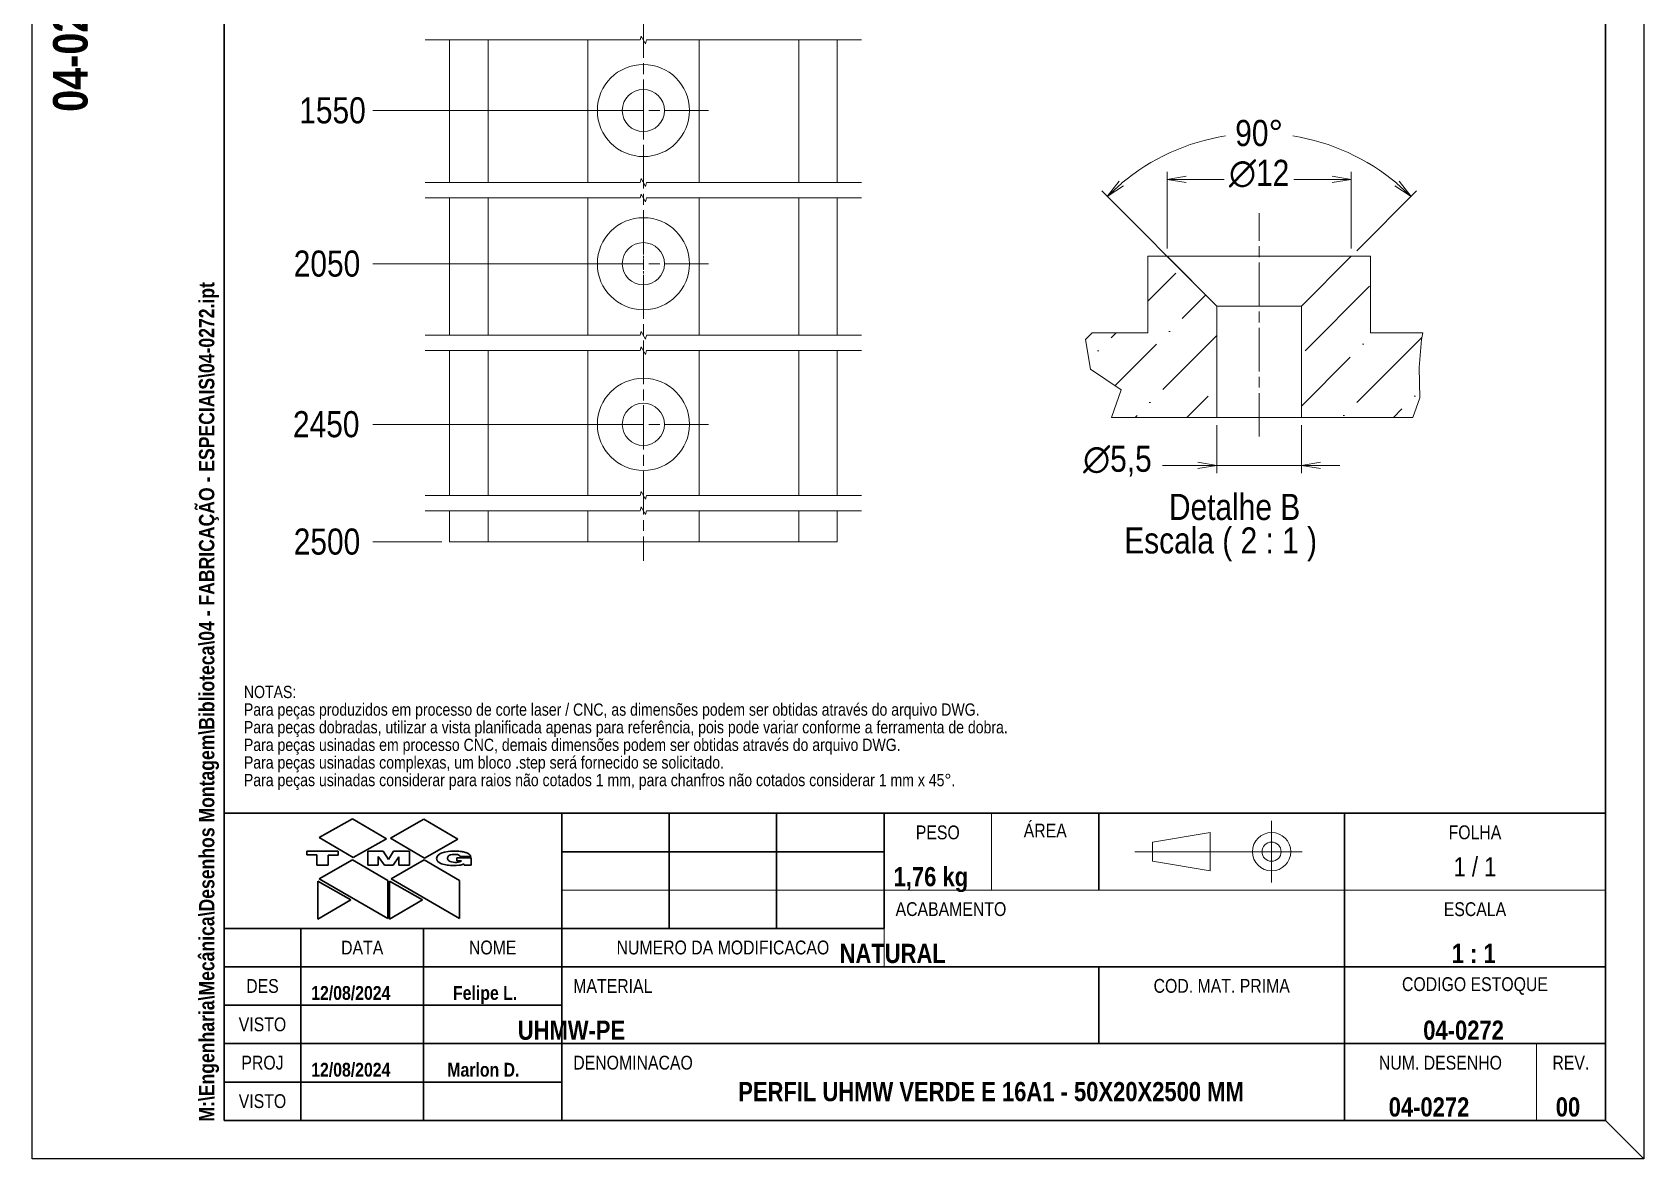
# Model space of a CAD drawing. Header units: millimetres. Extents: x 0 to 210, y 0 to 1397.
# Drawn here: x 0 to 210, y 0 to 146.7 of the extents above; entities that cross this region are included whole.
import ezdxf
from ezdxf.enums import TextEntityAlignment as Align

# ---------------------------------------------------------------- set-up
doc = ezdxf.new("R2010")
doc.units = ezdxf.units.MM
doc.linetypes.add('CHAIN', pattern=[0.3543, 0.2362, -0.0295, 0.0591, -0.0295])
doc.layers.get('0').update_dxf_attribs({"lineweight": 25})
for name, color, linetype, lineweight in [('BORDA', 7, 'Continuous', 25), ('CONTORNO', 7, 'Continuous', 9), ('TMG - Bordas', 7, 'Continuous', 25), ('TMG - Simbolos', 7, 'Continuous', 18), ('TMG - Visível', 7, 'Continuous', 18)]:
    doc.layers.add(name, color=color, linetype=linetype, lineweight=lineweight)
for name, color, linetype, lineweight, true_color in [('TMG - Cota', 1, 'Continuous', 18, 0xff0000), ('TMG - Hachura', 7, 'Continuous', 9, 0xff8000), ('TMG - Laranja', 7, 'Continuous', 9, 0xf49800), ('TMG - Linha de Centro', 5, 'Continuous', 9, 0x0000ff), ('TMG - Linha de Quebra', 5, 'Continuous', 9, 0x0000ff), ('TMG - Marca de Centro', 5, 'Continuous', 9, 0x0000ff), ('TMG - Marrom', 7, 'Continuous', 9, 0x716f5f)]:
    doc.layers.add(name, color=color, linetype=linetype, lineweight=lineweight, true_color=true_color)
doc.styles.add('Estilo de texto113', font='')
doc.styles.add('Estilo de texto114', font='')
doc.styles.add('Estilo de texto118', font='')
doc.styles.add('Estilo de texto120', font='')
doc.styles.add('TMG - Cota', font='technic_.ttf')
doc.styles.add('TMG - Lista de Peças', font='technic_.ttf')
doc.styles.add('TMG - Tolerância', font='technic_.ttf')
doc.styles.get('Estilo de texto113').set_extended_font_data('Technic', bold=True)
doc.styles.get('Estilo de texto114').set_extended_font_data('Technic', bold=True)
doc.styles.get('Estilo de texto118').set_extended_font_data('Technic', bold=True)
doc.styles.get('Estilo de texto120').set_extended_font_data('Technic', bold=True)
doc.dimstyles.new('TMG - Cota', dxfattribs={"dimtxt": 3.4, "dimasz": 2.5, "dimexe": 1, "dimexo": 1, "dimgap": 0.8, "dimtad": 0, "dimtxsty": 'TMG - Cota', "dimblk": 'OPEN', "dimcen": 0.09, "dimdle": 10, "dimclrd": 256, "dimclre": 256, "dimclrt": 256, "dimadec": 0, "dimazin": 0, "dimtfac": 0.470588, "dimtmove": 0, "dimatfit": 3, "dimldrblk": 'Open-1', "dimfxl": 0, "dimtolj": 1, "dimtzin": 0, "dimlwd": -1, "dimlwe": -1, "dimarcsym": 0})
pattern_1 = [(45, (0, 0), (2.5257, 9.26089), [11.90625, -2.38125, 0, -2.38125])]

# ---------------------------------------------------------------- blocks, each defined once
blk = doc.blocks.new('Bordas BORDA A4')
at = {"layer": 'BORDA'}
for p, q in [((0, 297), (210, 297)), ((0, 0), (0, 297)), ((210, 297), (210, 0)), ((210, 0), (0, 0))]:
    blk.add_line(p, q, dxfattribs=at)
at = {"layer": 'BORDA', "lineweight": 30}
for p, q in [((25, 292), (205, 292)), ((25, 5), (25, 292)), ((205, 292), (205, 5)), ((205, 5), (25, 5))]:
    blk.add_line(p, q, dxfattribs=at)
at = {"layer": 'CONTORNO'}
for tag, p, height, style in [('STOCK_NUMBER_001', (7.21, 136.37), 4.5, 'Estilo de texto118'), ('FILENAME_AND_PATH_001', (23.73, 4.84), 2, 'Estilo de texto120')]:
    blk.add_attdef(tag, p, '', height=height, rotation=90, dxfattribs=dict(at, style=style))
blk = doc.blocks.new('Blocos de títulos LEGENDA TMG A4 A3')
at = {"layer": 'TMG - Bordas', "lineweight": 30}
blk.add_line((151.61, 80.53), (195.61, 80.53), dxfattribs=at)
at = {"layer": 'TMG - Laranja', "color": 30, "linetype": 'Continuous', "lineweight": 30, "true_color": 0xf49800}
for p, q in [((164.01, 92.36), (168.34, 94.82)), ((168.34, 94.82), (172.79, 92.22)), ((173.29, 92.29), (177.63, 94.75)), ((177.63, 94.75), (182.08, 92.16)), ((164.01, 92.36), (168.45, 89.76)), ((168.45, 89.76), (172.79, 92.22)), ((173.29, 92.29), (177.74, 89.69)), ((177.74, 89.69), (182.08, 92.16)), ((164.01, 87.01), (168.34, 89.47)), ((168.34, 89.47), (172.95, 86.79)), ((173.36, 87.01), (177.69, 89.47)), ((177.69, 89.47), (182.3, 86.79)), ((164.01, 87.01), (172.95, 81.81)), ((172.95, 86.79), (172.95, 81.81)), ((173.36, 87.01), (182.3, 81.81)), ((182.3, 86.79), (182.3, 81.81))]:
    blk.add_line(p, q, dxfattribs=at)
at = {"layer": 'TMG - Linha de Centro'}
for p, q in [((288.11, 94.53), (288.11, 86.53)), ((292.11, 90.53), (270.27, 90.53))]:
    blk.add_line(p, q, dxfattribs=at)
at = {"layer": 'TMG - Marrom', "color": 251, "linetype": 'Continuous', "lineweight": 30, "true_color": 0x716f5f}
for p, q in [((162.41, 90.58), (162.41, 90.12)), ((166.47, 90.58), (162.41, 90.58)), ((166.47, 90.09), (166.47, 90.58)), ((170.32, 88.77), (170.32, 90.58)), ((170.32, 90.58), (172.34, 90.58)), ((172.34, 90.58), (173.02, 89.53)), ((173.02, 89.53), (173.7, 90.58)), ((173.7, 90.58), (175.76, 90.58)), ((175.76, 88.77), (175.76, 90.58)), ((180.01, 90.38), (179.83, 90.29)), ((180.34, 90.49), (180.01, 90.38)), ((180.83, 90.57), (180.34, 90.49)), ((181.1, 90.58), (180.83, 90.57)), ((181.59, 90.61), (181.1, 90.58)), ((181.99, 90.62), (181.59, 90.61)), ((182.18, 90.6), (181.99, 90.62)), ((182.38, 90.57), (182.18, 90.6)), ((182.58, 90.55), (182.38, 90.57)), ((182.69, 90.53), (182.58, 90.55)), ((182.82, 90.51), (182.69, 90.53)), ((182.95, 90.46), (182.82, 90.51)), ((183.04, 90.44), (182.95, 90.46)), ((183.13, 90.42), (183.04, 90.44)), ((183.24, 90.38), (183.13, 90.42)), ((183.33, 90.33), (183.24, 90.38)), ((183.42, 90.29), (183.33, 90.33)), ((162.41, 90.12), (163.71, 90.12)), ((163.71, 90.12), (163.71, 88.77)), ((163.71, 88.77), (165.15, 88.77)), ((165.15, 88.77), (165.15, 90.09)), ((165.15, 90.09), (166.47, 90.09)), ((170.32, 88.77), (171.67, 88.77)), ((171.67, 88.77), (171.67, 89.91)), ((171.67, 89.91), (172.52, 88.77)), ((172.52, 88.77), (173.62, 88.77)), ((173.62, 88.77), (174.39, 89.87)), ((174.39, 89.87), (174.39, 88.77)), ((174.39, 88.77), (175.76, 88.77)), ((179.32, 89.76), (179.3, 89.67)), ((179.3, 89.67), (179.32, 89.54)), ((179.39, 89.91), (179.32, 89.76)), ((179.32, 89.54), (179.39, 89.36)), ((179.5, 90.07), (179.39, 89.91)), ((179.39, 89.36), (179.48, 89.25)), ((179.48, 89.25), (179.65, 89.12)), ((179.68, 90.21), (179.5, 90.07)), ((179.65, 89.12), (179.85, 89.01)), ((179.83, 90.29), (179.68, 90.21)), ((179.85, 89.01), (179.96, 88.97)), ((179.96, 88.97), (180.12, 88.92)), ((180.12, 88.92), (180.31, 88.86)), ((180.31, 88.86), (180.49, 88.81)), ((180.49, 88.81), (180.69, 88.79)), ((180.69, 88.79), (180.84, 88.77)), ((180.73, 89.72), (180.75, 89.8)), ((180.73, 89.61), (180.73, 89.72)), ((180.75, 89.52), (180.73, 89.61)), ((180.75, 89.8), (180.8, 89.91)), ((180.82, 89.43), (180.75, 89.52)), ((180.8, 89.91), (180.86, 89.98)), ((180.89, 89.36), (180.82, 89.43)), ((180.84, 88.77), (181.11, 88.75)), ((180.86, 89.98), (180.97, 90.07)), ((180.97, 89.3), (180.89, 89.36)), ((180.97, 90.07), (181.11, 90.11)), ((181.08, 89.25), (180.97, 89.3)), ((181.24, 89.21), (181.08, 89.25)), ((181.11, 90.11), (181.33, 90.16)), ((181.11, 88.75), (181.33, 88.73)), ((181.46, 89.17), (181.24, 89.21)), ((181.33, 90.16), (181.63, 90.18)), ((181.33, 88.73), (181.41, 88.73)), ((181.41, 88.73), (181.63, 88.73)), ((181.68, 89.14), (181.46, 89.17)), ((181.63, 90.18), (181.9, 90.18)), ((181.63, 88.73), (181.85, 88.73)), ((181.81, 89.14), (181.68, 89.14)), ((181.94, 89.14), (181.81, 89.14)), ((181.85, 88.73), (182.21, 88.77)), ((181.9, 90.18), (182.01, 90.16)), ((181.92, 89.74), (181.92, 89.36)), ((183.81, 89.74), (181.92, 89.74)), ((181.92, 89.36), (182.54, 89.36)), ((182.1, 89.17), (181.94, 89.14)), ((182.01, 90.16), (182.12, 90.11)), ((182.23, 89.19), (182.1, 89.17)), ((182.12, 90.11), (182.21, 90.08)), ((182.21, 90.08), (182.32, 90)), ((182.21, 88.77), (182.43, 88.79)), ((182.36, 89.23), (182.23, 89.19)), ((182.32, 90), (182.38, 89.91)), ((182.45, 89.28), (182.36, 89.23)), ((182.38, 89.91), (183.75, 89.91)), ((182.43, 88.79), (182.69, 88.88)), ((182.54, 89.36), (182.45, 89.28)), ((182.69, 88.88), (182.87, 88.95)), ((182.87, 88.95), (182.89, 88.77)), ((182.89, 88.77), (183.81, 88.77)), ((183.48, 90.25), (183.42, 90.29)), ((183.55, 90.2), (183.48, 90.25)), ((183.64, 90.13), (183.55, 90.2)), ((183.68, 90.07), (183.64, 90.13)), ((183.72, 90), (183.68, 90.07)), ((183.75, 89.96), (183.72, 90)), ((183.75, 89.91), (183.75, 89.96)), ((183.81, 88.77), (183.81, 89.74)), ((163.83, 86.68), (163.83, 81.73)), ((168.12, 84.26), (163.83, 86.68)), ((173.18, 86.68), (173.18, 81.73)), ((177.47, 84.26), (173.18, 86.68)), ((163.83, 81.73), (168.12, 84.26)), ((173.18, 81.73), (177.47, 84.26))]:
    blk.add_line(p, q, dxfattribs=at)
at = {"layer": 'TMG - Simbolos', "lineweight": 30}
for p, q in [((151.61, 95.53), (331.61, 95.53)), ((151.61, 55.53), (151.61, 95.53)), ((195.61, 95.53), (195.61, 55.53)), ((209.61, 95.53), (209.61, 80.53)), ((223.61, 95.53), (223.61, 80.53)), ((237.61, 95.53), (237.61, 80.53)), ((265.61, 95.53), (265.61, 85.53)), ((297.61, 95.53), (297.61, 55.53)), ((331.61, 95.53), (331.61, 55.53)), ((195.61, 90.53), (237.61, 90.53)), ((161.61, 80.53), (161.61, 55.53)), ((177.61, 80.53), (177.61, 55.53)), ((195.61, 80.53), (237.61, 80.53)), ((151.61, 75.53), (195.61, 75.53)), ((195.61, 75.53), (331.61, 75.53)), ((265.61, 75.53), (265.61, 65.53)), ((151.61, 70.53), (195.61, 70.53)), ((151.61, 65.53), (195.61, 65.53)), ((195.61, 65.53), (331.61, 65.53)), ((151.61, 60.53), (195.61, 60.53)), ((331.61, 55.53), (151.61, 55.53))]:
    blk.add_line(p, q, dxfattribs=at)
at = {"layer": 'TMG - Simbolos'}
for p, q in [((251.61, 95.53), (251.61, 85.53)), ((272.61, 91.78), (280.11, 93.03)), ((280.11, 93.03), (280.11, 88.03)), ((272.61, 89.28), (272.61, 91.78)), ((280.11, 88.03), (272.61, 89.28)), ((195.61, 85.53), (237.61, 85.53)), ((251.61, 85.53), (237.61, 85.53)), ((251.61, 85.53), (265.61, 85.53)), ((265.61, 85.53), (331.61, 85.53)), ((237.61, 80.53), (237.61, 75.53)), ((322.61, 65.53), (322.61, 55.53))]:
    blk.add_line(p, q, dxfattribs=at)
at = {"layer": 'TMG - Simbolos', "color": 7}
blk.add_line((331.61, 55.53), (336.61, 50.53), dxfattribs=at)
at = {"layer": 'TMG - Simbolos'}
for radius in [2.5, 1.25]:
    blk.add_circle((288.11, 90.53), radius, dxfattribs=at)
at = {"layer": 'TMG - Simbolos', "char_height": 1.8, "style": 'TMG - Tolerância'}
for s, insert, attachment_point in [('\\fTechnic|b0|i0;{\\H1.8000;ÁREA}', (258.61, 93.28), 5), ('\\fTechnic|b0|i0;{\\H1.8000;PESO}', (244.61, 93.03), 5), ('\\fTechnic|b0|i0;{\\H1.8000;FOLHA}', (314.61, 93.04), 5), ('\\fTechnic|b0|i0;{\\H1.8000;ACABAMENTO}', (239.11, 83.04), 4), ('\\fTechnic|b0|i0;{\\H1.8000;ESCALA}', (314.61, 83.03), 5), ('\\fTechnic|b0|i0;{\\H1.8000;DATA}', (169.61, 78.04), 5), ('\\fTechnic|b0|i0;{\\H1.8000;NOME}', (186.61, 78.04), 5), ('\\fTechnic|b0|i0;{\\H1.8000;NUMERO DA MODIFICACAO}', (216.61, 78.04), 5), ('\\fTechnic|b0|i0;{\\H1.8000;COD. MAT. PRIMA}', (281.61, 73.04), 5), ('\\fTechnic|b0|i0;{\\H1.8000;CODIGO ESTOQUE}', (314.61, 73.03), 5), ('\\fTechnic|b0|i0;{\\H1.8000;VISTO}', (156.61, 68.03), 5), ('\\fTechnic|b0|i0;{\\H1.8000;DENOMINACAO}', (197.11, 63.04), 4), ('\\fTechnic|b0|i0;{\\H1.8000;NUM. DESENHO}', (310.11, 63.03), 5), ('\\fTechnic|b0|i0;{\\H1.8000;REV.}', (327.11, 63.05), 5)]:
    blk.add_mtext(s, dxfattribs=dict(at, insert=insert, attachment_point=attachment_point))
at = {"layer": 'TMG - Simbolos', "style": 'TMG - Tolerância'}
for s, insert, char_height, width, attachment_point in [('\\fTechnic|b0|i0;{\\H2.5000;1 / 1}', (314.61, 88.55), 2.5, 40.009, 5), ('\\fTechnic|b0|i0;{\\H1.8000;DES}', (156.61, 73.03), 1.8, 6.6594, 5), ('\\fTechnic|b0|i0;{\\H1.8000;MATERIAL}', (197.11, 73.04), 1.8, 12.5739, 4), ('\\fTechnic|b0|i0;{\\H1.8000;PROJ}', (156.61, 63.04), 1.8, 6.6594, 5), ('\\fTechnic|b0|i0;{\\H1.8000;VISTO}', (156.61, 58.03), 1.8, 7.058, 5)]:
    blk.add_mtext(s, dxfattribs=dict(at, insert=insert, char_height=char_height, width=width, attachment_point=attachment_point))
at = {"layer": 'TMG - Simbolos'}
for tag, height, style, p in [('RLM_3', 1.8, 'Estilo de texto114', (202.61, 93.03)), ('RLM_6', 1.8, 'Estilo de texto114', (216.61, 93.03)), ('RLM_9', 1.8, 'Estilo de texto114', (230.61, 93.03)), ('ÁREA', 2.5, 'Estilo de texto113', (258.61, 88.53)), ('RLM_2', 1.8, 'Estilo de texto114', (202.61, 88.03)), ('RLM_5', 1.8, 'Estilo de texto114', (216.61, 88.03)), ('RLM_8', 1.8, 'Estilo de texto114', (230.61, 88.03)), ('RLM_1', 1.8, 'Estilo de texto114', (202.61, 83.03)), ('RLM_4', 1.8, 'Estilo de texto114', (216.61, 83.03)), ('RLM_7', 1.8, 'Estilo de texto114', (230.61, 83.03)), ('MATERIAL', 2.5, 'Estilo de texto113', (197.61, 68.53))]:
    blk.add_attdef(tag, text='', height=height, dxfattribs=dict(at, style=style)).set_placement(p, align=Align.TOP_CENTER)
for tag, p, height, style in [('MASS\\P2;_001', (238.85, 86.03), 2.5, 'Estilo de texto113'), ('ACABAMENTO_001', (231.82, 76.03), 2.5, 'Estilo de texto113'), ('Initial_View_Scale_001', (311.58, 76.03), 2.5, 'Estilo de texto113'), ('CHECKED_DATE_001', (162.96, 71.23), 1.8, 'Estilo de texto114'), ('DESIGNER_001', (181.44, 71.23), 1.8, 'Estilo de texto114'), ('MATERIAL_001', (189.88, 66.03), 2.5, 'Estilo de texto113'), ('STOCK_NUMBER_001', (307.87, 66.03), 2.5, 'Estilo de texto113'), ('ENG_APPROVAL_DATE_001', (162.96, 61.23), 1.8, 'Estilo de texto114'), ('PROJECT_001', (180.7, 61.23), 1.8, 'Estilo de texto114'), ('DESCRIPTION_001', (218.61, 58.03), 2.5, 'Estilo de texto113'), ('PART_NUMBER_001', (303.37, 56.03), 2.5, 'Estilo de texto113'), ('REVISION_NUMBER_001', (325.14, 56.03), 2.5, 'Estilo de texto113')]:
    blk.add_attdef(tag, p, '', height=height, dxfattribs=dict(at, style=style))
blk = doc.blocks.new('*D35')
at = {"layer": 'Defpoints', "color": 0, "transparency": 16777216}
for p in [(54.39, 1397.47), (44.39, 136.54), (79.64, 136.54)]:
    blk.add_point(p, dxfattribs=at)
at = {"layer": 'TMG - Cota', "transparency": 16777216}
blk.add_line((78.64, 136.54), (44.39, 136.54), dxfattribs=at)
at = {"layer": 'TMG - Cota', "transparency": 16777216, "insert": (39.13, 136.54), "char_height": 3.4, "attachment_point": 5, "style": 'TMG - Cota'}
blk.add_mtext('\\A1;1550', dxfattribs=at)
blk = doc.blocks.new('_Open')
at = {"color": 0, "linetype": 'ByBlock', "lineweight": -2}
for p, q in [((-1, 0.167), (0, 0)), ((-1, -0.167), (0, 0)), ((0, 0), (-1, 0))]:
    blk.add_line(p, q, dxfattribs=at)
blk = doc.blocks.new('Open-1')
at = {"color": 0}
for p, q in [((0, 0), (-1, 0.25)), ((-1, 0), (0, 0)), ((-1, -0.25), (0, 0))]:
    blk.add_line(p, q, dxfattribs=at)
blk = doc.blocks.new('*D36')
at = {"layer": 'Defpoints', "color": 0, "transparency": 16777216}
for p in [(54.39, 1397.47), (44.39, 116.58), (79.64, 116.58)]:
    blk.add_point(p, dxfattribs=at)
at = {"layer": 'TMG - Cota', "transparency": 16777216}
blk.add_line((78.64, 116.58), (44.39, 116.58), dxfattribs=at)
at = {"layer": 'TMG - Cota', "transparency": 16777216, "insert": (38.41, 116.58), "char_height": 3.4, "attachment_point": 5, "style": 'TMG - Cota'}
blk.add_mtext('\\A1;2050', dxfattribs=at)
blk = doc.blocks.new('*D37')
at = {"layer": 'Defpoints', "color": 0, "transparency": 16777216}
for p in [(54.39, 1397.47), (44.39, 95.66), (79.64, 95.66)]:
    blk.add_point(p, dxfattribs=at)
at = {"layer": 'TMG - Cota', "transparency": 16777216}
blk.add_line((78.64, 95.66), (44.39, 95.66), dxfattribs=at)
at = {"layer": 'TMG - Cota', "transparency": 16777216, "insert": (38.31, 95.66), "char_height": 3.4, "attachment_point": 5, "style": 'TMG - Cota'}
blk.add_mtext('\\A1;2450', dxfattribs=at)
blk = doc.blocks.new('*D38')
at = {"layer": 'Defpoints', "color": 0, "transparency": 16777216}
for p in [(54.39, 1397.47), (44.39, 80.37), (54.39, 80.37)]:
    blk.add_point(p, dxfattribs=at)
at = {"layer": 'TMG - Cota', "transparency": 16777216}
blk.add_line((53.39, 80.37), (44.39, 80.37), dxfattribs=at)
at = {"layer": 'TMG - Cota', "transparency": 16777216, "insert": (38.41, 80.37), "char_height": 3.4, "attachment_point": 5, "style": 'TMG - Cota'}
blk.add_mtext('\\A1;2500', dxfattribs=at)
blk = doc.blocks.new('*D42')
at = {"layer": 'Defpoints', "color": 0, "transparency": 16777216}
for p in [(167.13, 132.61), (171.88, 117.57), (154.38, 111.07), (159.88, 105.57)]:
    blk.add_point(p, dxfattribs=at)
at = {"layer": 'TMG - Cota', "transparency": 16777216}
for p, q in [((153.67, 111.77), (139.38, 126.07)), ((172.59, 118.27), (180.39, 126.07))]:
    blk.add_line(p, q, dxfattribs=at)
for start, end in [(99.0438, 129.8826), (50.1174, 80.9562)]:
    blk.add_arc((159.88, 105.57), 28, start, end, dxfattribs=at)
at = {"layer": 'TMG - Cota', "transparency": 16777216, "xscale": 2.5, "yscale": 2.5, "zscale": 2.5}
for p, rotation in [((140.08, 125.36), 222.441302312338), ((179.68, 125.36), 317.5586976876631)]:
    blk.add_blockref('_Open', p, dxfattribs=dict(at, rotation=rotation))
at = {"layer": 'TMG - Cota', "transparency": 16777216, "insert": (159.88, 135.31), "char_height": 3.4, "attachment_point": 2, "style": 'TMG - Cota'}
blk.add_mtext('\\A1;90°', dxfattribs=at)
blk = doc.blocks.new('*D43')
at = {"layer": 'Defpoints', "color": 0, "transparency": 16777216}
for p in [(147.88, 127.57), (147.88, 117.57), (171.88, 117.57)]:
    blk.add_point(p, dxfattribs=at)
at = {"layer": 'TMG - Cota', "transparency": 16777216}
for p, q in [((147.88, 118.57), (147.88, 128.57)), ((171.88, 118.57), (171.88, 128.57)), ((150.38, 127.57), (155.34, 127.57)), ((169.38, 127.57), (164.42, 127.57))]:
    blk.add_line(p, q, dxfattribs=at)
at = {"layer": 'TMG - Cota', "transparency": 16777216, "xscale": 2.5, "yscale": 2.5, "zscale": 2.5, "rotation": 180}
blk.add_blockref('_Open', (147.88, 127.57), dxfattribs=at)
at = {"layer": 'TMG - Cota', "transparency": 16777216, "xscale": 2.5, "yscale": 2.5, "zscale": 2.5}
blk.add_blockref('_Open', (171.88, 127.57), dxfattribs=at)
at = {"layer": 'TMG - Cota', "transparency": 16777216, "insert": (159.88, 130.12), "char_height": 3.4, "attachment_point": 2, "style": 'TMG - Cota'}
blk.add_mtext('\\A1;{\\fAIGDT|b0|i0;\\ln}\\fTechnic|b0|i0;{\\H3.4000;12}', dxfattribs=at)
blk = doc.blocks.new('*D44')
at = {"layer": 'Defpoints', "color": 0, "transparency": 16777216}
for p in [(154.38, 96.57), (165.38, 96.57), (165.38, 90.32)]:
    blk.add_point(p, dxfattribs=at)
at = {"layer": 'TMG - Cota', "transparency": 16777216}
for p, q in [((154.38, 95.57), (154.38, 89.32)), ((165.38, 95.57), (165.38, 89.32)), ((151.88, 90.32), (147.3, 90.32)), ((165.38, 90.32), (154.38, 90.32)), ((167.88, 90.32), (170.38, 90.32))]:
    blk.add_line(p, q, dxfattribs=at)
at = {"layer": 'TMG - Cota', "transparency": 16777216, "xscale": 2.5, "yscale": 2.5, "zscale": 2.5}
blk.add_blockref('_Open', (154.38, 90.32), dxfattribs=at)
at = {"layer": 'TMG - Cota', "transparency": 16777216, "xscale": 2.5, "yscale": 2.5, "zscale": 2.5, "rotation": 180}
blk.add_blockref('_Open', (165.38, 90.32), dxfattribs=at)
at = {"layer": 'TMG - Cota', "transparency": 16777216, "insert": (141.41, 92.88), "char_height": 3.4, "attachment_point": 2, "style": 'TMG - Cota'}
blk.add_mtext('\\A1;{\\fAIGDT|b0|i0;\\ln}\\fTechnic|b0|i0;{\\H3.4000;5,5}', dxfattribs=at)

msp = doc.modelspace()

# ---------------------------------------------------------------- hatches: boundary and pattern name
at = {"layer": 'TMG - Hachura'}
h = msp.add_hatch(dxfattribs=at)
h.set_pattern_fill('ANSI36', color=256, scale=38.1, style=0)
h.set_pattern_definition(pattern_1)
h.paths.add_polyline_path([(140.622, 96.565), (141.91, 100.175), (137.902, 102.845), (137.242, 106.725), (138.11, 107.565), (145.382, 107.565), (145.382, 117.565), (147.882, 117.565), (154.382, 111.065), (154.382, 96.565)])
h = msp.add_hatch(dxfattribs=at)
h.set_pattern_fill('ANSI36', color=256, scale=38.1, style=0)
h.set_pattern_definition(pattern_1)
h.paths.add_polyline_path([(181.225, 107.565), (181.045, 106.725), (180.739, 103.052), (180.829, 99.11), (179.889, 96.565), (165.382, 96.565), (165.382, 111.065), (171.882, 117.565), (174.382, 117.565), (174.382, 107.565)])

# ---------------------------------------------------------------- linework, layer by layer
at = {"layer": 'TMG - Linha de Centro', "linetype": 'CHAIN', "ltscale": 23.990969}
for p, q in [((79.642, 217.068), (79.642, 77.874)), ((159.882, 94.065), (159.882, 123.16))]:
    msp.add_line(p, q, dxfattribs=at)
at = {"layer": 'TMG - Linha de Quebra'}
for p, q in [((137.242, 106.725), (138.11, 107.565)), ((181.225, 107.565), (181.045, 106.725)), ((137.902, 102.845), (137.242, 106.725)), ((181.045, 106.725), (180.739, 103.052)), ((180.739, 103.052), (180.829, 99.11)), ((141.91, 100.175), (137.902, 102.845)), ((140.622, 96.565), (141.91, 100.175)), ((180.829, 99.11), (179.889, 96.565))]:
    msp.add_line(p, q, dxfattribs=at)
at = {"layer": 'TMG - Linha de Quebra', "flags": 128}
for points in [[(51.217, 145.735), (79.219, 145.735), (79.353, 146.235), (79.93, 145.235), (80.064, 145.735), (108.067, 145.735)], [(51.217, 127.164), (79.219, 127.164), (79.353, 127.664), (79.93, 126.664), (80.064, 127.164), (108.067, 127.164)], [(51.217, 125.164), (79.219, 125.164), (79.353, 125.664), (79.93, 124.664), (80.064, 125.164), (108.067, 125.164)], [(51.217, 107.272), (79.219, 107.272), (79.353, 107.772), (79.93, 106.772), (80.064, 107.272), (108.067, 107.272)], [(51.217, 105.272), (79.219, 105.272), (79.353, 105.772), (79.93, 104.772), (80.064, 105.272), (108.067, 105.272)], [(51.217, 86.413), (79.219, 86.413), (79.353, 86.913), (79.93, 85.913), (80.064, 86.413), (108.067, 86.413)], [(51.217, 84.413), (79.219, 84.413), (79.353, 84.913), (79.93, 83.913), (80.064, 84.413), (108.067, 84.413)]]:
    msp.add_lwpolyline(points, dxfattribs=at)
at = {"layer": 'TMG - Marca de Centro', "linetype": 'CHAIN', "ltscale": 5.555937}
for p, q in [((79.642, 139.04), (79.642, 134.04)), ((79.642, 119.079), (79.642, 114.079)), ((79.642, 98.161), (79.642, 93.161))]:
    msp.add_line(p, q, dxfattribs=at)
at = {"layer": 'TMG - Marca de Centro', "linetype": 'CHAIN', "ltscale": 23.990969}
for p, q in [((88.142, 136.54), (71.142, 136.54)), ((88.142, 116.579), (71.142, 116.579)), ((88.142, 95.661), (71.142, 95.661))]:
    msp.add_line(p, q, dxfattribs=at)
at = {"layer": 'TMG - Visível'}
for p, q in [((54.392, 145.735), (54.392, 127.164)), ((59.392, 145.735), (59.392, 127.164)), ((72.392, 145.735), (72.392, 127.164)), ((86.892, 145.735), (86.892, 127.164)), ((99.892, 145.735), (99.892, 127.164)), ((104.892, 145.735), (104.892, 127.164)), ((54.392, 125.164), (54.392, 107.272)), ((59.392, 125.164), (59.392, 107.272)), ((72.392, 125.164), (72.392, 107.272)), ((86.892, 125.164), (86.892, 107.272)), ((99.892, 125.164), (99.892, 107.272)), ((104.892, 125.164), (104.892, 107.272)), ((147.882, 117.565), (145.382, 117.565)), ((145.382, 117.565), (145.382, 107.565)), ((154.382, 111.065), (147.882, 117.565)), ((147.882, 117.565), (171.882, 117.565)), ((171.882, 117.565), (165.382, 111.065)), ((174.382, 117.565), (171.882, 117.565)), ((174.382, 107.565), (174.382, 117.565)), ((154.382, 96.565), (154.382, 111.065)), ((165.382, 111.065), (154.382, 111.065)), ((165.382, 111.065), (165.382, 96.565)), ((145.382, 107.565), (138.11, 107.565)), ((181.225, 107.565), (174.382, 107.565)), ((54.392, 105.272), (54.392, 86.413)), ((59.392, 105.272), (59.392, 86.413)), ((72.392, 105.272), (72.392, 86.413)), ((86.892, 105.272), (86.892, 86.413)), ((99.892, 105.272), (99.892, 86.413)), ((104.892, 105.272), (104.892, 86.413)), ((140.622, 96.565), (154.382, 96.565)), ((165.382, 96.565), (154.382, 96.565)), ((165.382, 96.565), (179.889, 96.565)), ((54.392, 84.413), (54.392, 80.374)), ((59.392, 84.413), (59.392, 80.374)), ((72.392, 84.413), (72.392, 80.374)), ((86.892, 84.413), (86.892, 80.374)), ((99.892, 84.413), (99.892, 80.374)), ((104.892, 84.413), (104.892, 80.374)), ((59.392, 80.374), (54.392, 80.374)), ((72.392, 80.374), (59.392, 80.374)), ((86.892, 80.374), (72.392, 80.374)), ((99.892, 80.374), (86.892, 80.374)), ((104.892, 80.374), (99.892, 80.374))]:
    msp.add_line(p, q, dxfattribs=at)
for centre, radius in [((79.642, 136.54), 6), ((79.642, 136.54), 2.75), ((79.642, 116.579), 6), ((79.642, 116.579), 2.75), ((79.642, 95.661), 6), ((79.642, 95.661), 2.75)]:
    msp.add_circle(centre, radius, dxfattribs=at)

# ---------------------------------------------------------------- block references
for name, p, values in [('Bordas BORDA A4', (0, 0), {'STOCK_NUMBER_001': '04-0272', 'FILENAME_AND_PATH_001': 'M:\\Engenharia\\Mecânica\\Desenhos Montagem\\Biblioteca\\04 - FABRICAÇÃO - ESPECIAIS\\04-0272.ipt'}), ('Blocos de títulos LEGENDA TMG A4 A3', (-126.608, -50.534), {'PART_NUMBER_001': '04-0272', 'STOCK_NUMBER_001': '04-0272', 'Initial_View_Scale_001': '1 : 1', 'MATERIAL_001': 'UHMW-PE', 'DESCRIPTION_001': 'PERFIL UHMW VERDE E 16A1 - 50X20X2500 MM', 'DESIGNER_001': 'Felipe L.', 'PROJECT_001': 'Marlon D.', 'CHECKED_DATE_001': '12/08/2024', 'ENG_APPROVAL_DATE_001': '12/08/2024', 'REVISION_NUMBER_001': '00', 'MASS\\P2;_001': '1,76 kg', 'ACABAMENTO_001': 'NATURAL'})]:
    msp.add_blockref(name, p).add_auto_attribs(values)

# ---------------------------------------------------------------- texts
at = {"layer": 'TMG - Simbolos', "char_height": 3.4, "attachment_point": 7, "style": 'TMG - Cota'}
for s, insert in [('Detalhe B', (148.13, 83.155)), ('Escala ( 2 : 1 )', (142.307, 77.82))]:
    msp.add_mtext(s, dxfattribs=dict(at, insert=insert))
at = {"layer": 'TMG - Simbolos', "insert": (27.583, 48.037), "char_height": 1.6, "width": 134.41698, "attachment_point": 7, "line_spacing_factor": 0.860529, "style": 'TMG - Lista de Peças'}
msp.add_mtext('\\fTechnic|b0|i0;{\\H1.6000;NOTAS: \\P}\\fTechnic|b0|i0;{\\H1.6000;Para peças produzidos em processo de corte laser / CNC, as dimensões podem ser obtidas através do arquivo DWG.\\P}\\fTechnic|b0|i0;{\\H1.6000;Para peças dobradas, utilizar a vista planificada apenas para referência, pois pode variar conforme a ferramenta de dobra.\\P}\\fTechnic|b0|i0;{\\H1.6000;Para peças usinadas em processo CNC, demais dimensões podem ser obtidas através do arquivo DWG.\\P}\\fTechnic|b0|i0;{\\H1.6000;Para peças usinadas complexas, um bloco .step será fornecido se solicitado.\\P}\\fTechnic|b0|i0;{\\H1.6000;Para peças usinadas considerar para raios não cotados 1 mm, para chanfros não cotados considerar 1 mm x 45°.}', dxfattribs=at)

# ---------------------------------------------------------------- dimensions: what is measured, and where the dimension line sits
at = {"layer": 'TMG - Cota'}
for feature_location, offset, text, picture, middle in [((79.642, 95.661), (-35.25, 0), '2450', '*D37', (38.305, 95.661)), ((79.642, 116.579), (-35.25, 0), '2050', '*D36', (38.41, 116.579)), ((54.392, 80.374), (-10, 0), '2500', '*D38', (38.41, 80.374)), ((79.642, 136.54), (-35.25, 0), '1550', '*D35', (39.13, 136.54))]:
    dim = msp.add_ordinate_dim(feature_location=feature_location, offset=offset, dtype=0, origin=(54.392, 1397.471), text=text, dimstyle='TMG - Cota', override={"dimgap": 0.8, "dimtad": 0, "dimdec": 2, "dimtol": 0, "dimlim": 0, "dimtp": 0, "dimtm": 0, "dimtdec": 2}, dxfattribs=at)
    dim.commit()
    dim.dimension.update_dxf_attribs({"geometry": picture, "text_midpoint": middle})
dim = msp.add_angular_dim_3p(base=(167.129, 132.611), center=(159.882, 105.565), p1=(171.882, 117.565), p2=(154.382, 111.065), dimstyle='TMG - Cota', override={"dimgap": 0.8, "dimadec": 0, "dimtol": 0, "dimlim": 0, "dimtp": 0, "dimtm": 0, "dimtdec": 2}, dxfattribs=at)
dim.commit()
dim.dimension.update_dxf_attribs({"geometry": '*D42', "text_midpoint": (159.882, 133.565), "dimtype": 165})
dim = msp.add_linear_dim(base=(147.882, 127.565), p1=(171.882, 117.565), p2=(147.882, 117.565), angle=180, text='{\\fAIGDT|b0|i0;\\ln}\\fTechnic|b0|i0;{\\H3.4000;<>}', dimstyle='TMG - Cota', override={"dimgap": 0.8, "dimdec": 2, "dimlfac": 0.5, "dimtol": 0, "dimlim": 0, "dimtp": 0, "dimtm": 0, "dimtdec": 2, "dimtofl": 0, "dimatfit": 1}, dxfattribs=at)
dim.commit()
dim.dimension.update_dxf_attribs({"geometry": '*D43', "text_midpoint": (159.882, 127.565), "dimtype": 160})
dim = msp.add_linear_dim(base=(165.382, 90.319), p1=(154.382, 96.565), p2=(165.382, 96.565), text='{\\fAIGDT|b0|i0;\\ln}\\fTechnic|b0|i0;{\\H3.4000;<>}', dimstyle='TMG - Cota', override={"dimgap": 0.8, "dimdec": 2, "dimlfac": 0.5, "dimtol": 0, "dimlim": 0, "dimtp": 0, "dimtm": 0, "dimtdec": 2, "dimtofl": 1, "dimatfit": 1}, dxfattribs=at)
dim.commit()
dim.dimension.update_dxf_attribs({"geometry": '*D44', "text_midpoint": (141.408, 90.319), "dimtype": 160})

doc.saveas('drawing.dxf')
